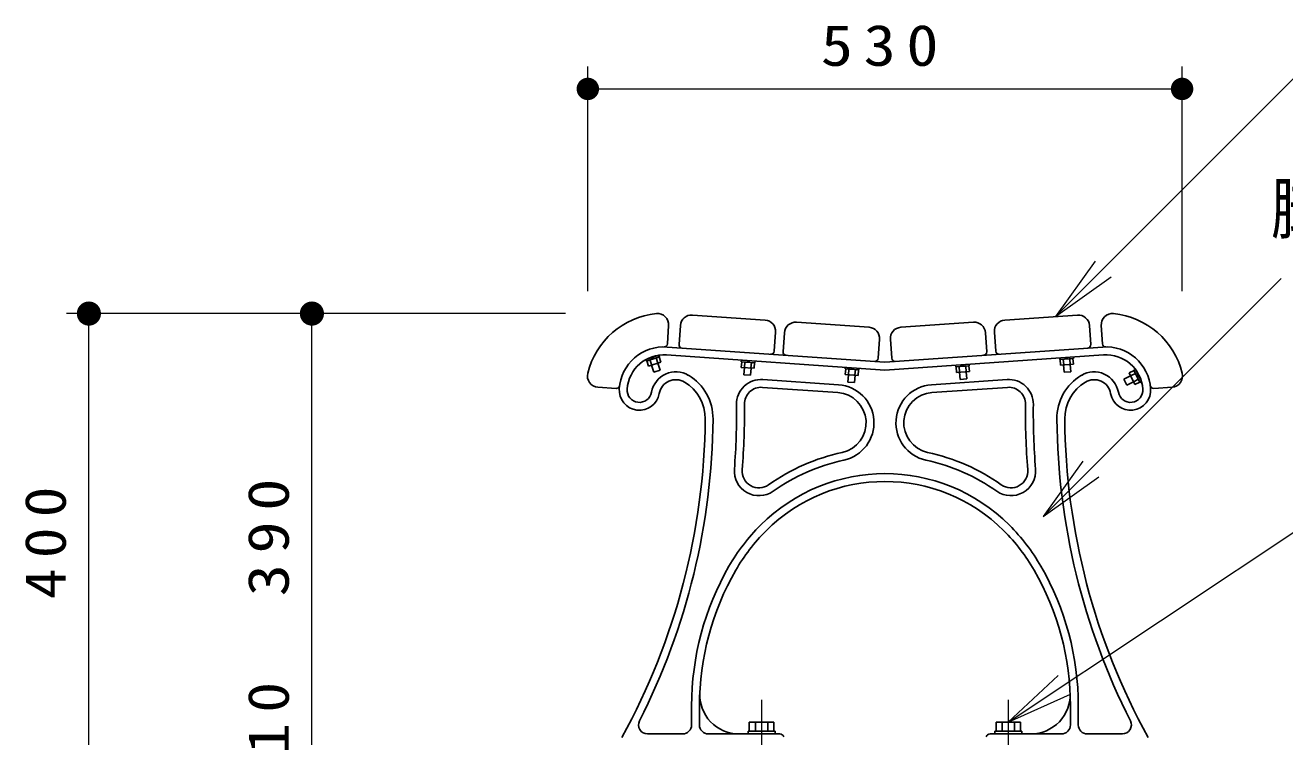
# Model space of a CAD drawing. Units: millimetres on the paper, scale 1:20. Extents: x -365 to 0, y -6 to 257.
# Drawn here: x -136.5 to -80.4, y 103.2 to 134.9 of the extents above; entities that cross this region are included whole.
import ezdxf

# ---------------------------------------------------------------- set-up
doc = ezdxf.new("R2010")
doc.units = ezdxf.units.MM
doc.linetypes.add('USER2', pattern=[6, 3, -1, 1, -1])
doc.layers.add('1_20', color=3, linetype='Continuous', lineweight=25)
doc.styles.add('ＭＳ ゴシック', font='')
doc.styles.get('ＭＳ ゴシック').set_extended_font_data('MS Gothic')

# ---------------------------------------------------------------- blocks, each defined once
blk = doc.blocks.new('open_arrow')
at = {"color": 0, "linetype": 'Continuous', "lineweight": -2}
blk.add_lwpolyline([(7.5, 1.25), (0, 0), (7.5, -1.25)], dxfattribs=at)
blk = doc.blocks.new('filled_dot')
at = {"color": 0, "linetype": 'Continuous', "lineweight": -2, "const_width": 1.25}
blk.add_lwpolyline([(-0.625, 0, 1), (0.625, 0, 1)], format="xyb", close=True, dxfattribs=at)

msp = doc.modelspace()

# ---------------------------------------------------------------- linework, layer by layer
at = {"layer": '1_20', "color": 7, "lineweight": 13}
for p, q in [((-111.433, 123.072), (-111.433, 133.086)), ((-84.933, 123.072), (-84.933, 133.086)), ((-111.433, 132.086), (-84.933, 132.086)), ((-90.576, 121.939), (-79.969, 132.545)), ((-91.124, 113.021), (-80.518, 123.628)), ((-112.433, 122.072), (-134.683, 122.072)), ((-133.683, 102.086), (-133.683, 122.072)), ((-123.738, 102.586), (-123.738, 122.072)), ((-92.683, 103.861), (-78.462, 113.324)), ((-123.738, 102.086), (-123.738, 106.252))]:
    msp.add_line(p, q, dxfattribs=at)
at = {"layer": '1_20'}
for p, q in [((-103.527, 121.782), (-106.77, 122.007)), ((-92.838, 121.782), (-89.596, 122.007)), ((-107.829, 121.537), (-107.886, 120.726)), ((-107.362, 120.694), (-107.303, 121.542)), ((-98.889, 121.459), (-102.131, 121.685)), ((-97.477, 121.459), (-94.235, 121.685)), ((-89.004, 120.694), (-89.063, 121.542)), ((-88.537, 121.537), (-88.48, 120.726)), ((-103.122, 120.4), (-103.063, 121.248)), ((-102.723, 120.372), (-102.664, 121.22)), ((-98.483, 120.078), (-98.424, 120.926)), ((-97.882, 120.078), (-97.941, 120.926)), ((-93.643, 120.372), (-93.702, 121.22)), ((-93.244, 120.4), (-93.302, 121.248)), ((-108.839, 120.027), (-108.261, 120.221)), ((-108.261, 120.221), (-108.237, 120.149)), ((-98.183, 119.556), (-107.921, 120.232)), ((-98.183, 119.907), (-107.897, 120.581)), ((-98.183, 119.907), (-88.469, 120.581)), ((-98.183, 119.556), (-88.444, 120.232)), ((-108.839, 120.027), (-108.815, 119.956)), ((-108.237, 120.149), (-108.816, 119.956)), ((-108.8, 119.961), (-108.721, 119.724)), ((-108.173, 119.907), (-108.721, 119.724)), ((-108.663, 120.007), (-108.584, 119.77)), ((-108.591, 120.11), (-108.548, 120.045)), ((-108.589, 119.768), (-108.486, 119.46)), ((-108.485, 120.066), (-108.528, 120.131)), ((-108.389, 120.098), (-108.31, 119.861)), ((-108.305, 119.863), (-108.202, 119.555)), ((-108.253, 120.144), (-108.173, 119.907)), ((-104.572, 119.924), (-104.59, 119.675)), ((-104.014, 119.635), (-104.59, 119.675)), ((-103.98, 119.883), (-104.589, 119.926)), ((-104.583, 120), (-104.588, 119.926)), ((-104.451, 119.665), (-104.474, 119.341)), ((-104.428, 119.914), (-104.446, 119.665)), ((-104.322, 119.982), (-104.307, 119.906)), ((-104.241, 119.901), (-104.256, 119.978)), ((-104.14, 119.894), (-104.158, 119.645)), ((-103.996, 119.884), (-104.014, 119.635)), ((-103.975, 119.958), (-103.98, 119.883)), ((-99.944, 119.678), (-99.95, 119.603)), ((-99.683, 119.66), (-99.669, 119.584)), ((-99.602, 119.579), (-99.617, 119.656)), ((-95.035, 119.775), (-95.029, 119.7)), ((-94.421, 119.742), (-95.029, 119.7)), ((-95.013, 119.701), (-94.996, 119.452)), ((-94.869, 119.711), (-94.852, 119.461)), ((-94.774, 119.793), (-94.748, 119.719)), ((-94.682, 119.724), (-94.707, 119.797)), ((-94.581, 119.731), (-94.564, 119.481)), ((-94.437, 119.741), (-94.42, 119.491)), ((-94.426, 119.817), (-94.421, 119.742)), ((-90.396, 120.097), (-90.391, 120.022)), ((-89.782, 120.064), (-90.391, 120.022)), ((-90.374, 120.023), (-90.357, 119.774)), ((-89.781, 119.814), (-90.357, 119.774)), ((-90.23, 120.033), (-90.213, 119.784)), ((-90.219, 119.783), (-90.196, 119.459)), ((-90.135, 120.115), (-90.109, 120.041)), ((-90.043, 120.046), (-90.068, 120.119)), ((-89.942, 120.053), (-89.925, 119.804)), ((-89.919, 119.804), (-89.897, 119.48)), ((-89.798, 120.063), (-89.781, 119.814)), ((-89.787, 120.139), (-89.782, 120.064)), ((-108.486, 119.46), (-108.202, 119.555)), ((-104.474, 119.341), (-104.174, 119.32)), ((-104.152, 119.645), (-104.174, 119.32)), ((-100.254, 118.898), (-103.625, 119.132)), ((-99.933, 119.602), (-99.951, 119.353)), ((-99.375, 119.313), (-99.951, 119.353)), ((-99.341, 119.561), (-99.95, 119.603)), ((-99.812, 119.343), (-99.835, 119.019)), ((-99.789, 119.592), (-99.807, 119.343)), ((-99.513, 119.323), (-99.536, 118.998)), ((-99.501, 119.572), (-99.519, 119.323)), ((-99.357, 119.562), (-99.375, 119.313)), ((-99.336, 119.636), (-99.341, 119.561)), ((-96.112, 118.898), (-92.74, 119.132)), ((-94.42, 119.491), (-94.996, 119.451)), ((-94.857, 119.461), (-94.835, 119.137)), ((-94.835, 119.137), (-94.536, 119.158)), ((-94.558, 119.482), (-94.536, 119.158)), ((-90.196, 119.459), (-89.897, 119.48)), ((-87.237, 119.299), (-87.528, 119.154)), ((-87.528, 119.154), (-87.394, 118.885)), ((-87.075, 119.534), (-87.299, 119.423)), ((-87.041, 118.906), (-87.299, 119.423)), ((-87.01, 119.405), (-87.234, 119.294)), ((-86.882, 119.147), (-87.105, 119.035)), ((-87.015, 119.583), (-87.082, 119.549)), ((-86.81, 119.003), (-87.082, 119.549)), ((-87.015, 119.583), (-86.743, 119.037)), ((-86.898, 119.348), (-86.956, 119.297)), ((-86.927, 119.237), (-86.869, 119.289)), ((-110.986, 118.792), (-110.175, 118.736)), ((-100.278, 118.549), (-103.65, 118.783)), ((-99.835, 119.019), (-99.536, 118.998)), ((-96.087, 118.549), (-92.716, 118.783)), ((-87.103, 119.03), (-87.394, 118.885)), ((-86.817, 119.018), (-87.041, 118.906)), ((-86.743, 119.037), (-86.81, 119.003)), ((-85.379, 118.792), (-86.191, 118.736)), ((-106.805, 104.586), (-106.805, 103.736)), ((-106.455, 104.586), (-106.455, 103.736)), ((-89.911, 104.586), (-89.911, 103.736)), ((-89.561, 104.586), (-89.561, 103.736)), ((-104.283, 103.336), (-104.283, 103.461)), ((-104.283, 103.461), (-103.083, 103.461)), ((-103.134, 103.861), (-104.231, 103.861)), ((-104.231, 103.461), (-104.231, 103.861)), ((-103.957, 103.461), (-103.957, 103.861)), ((-103.409, 103.461), (-103.409, 103.861)), ((-103.134, 103.461), (-103.134, 103.861)), ((-103.083, 103.336), (-103.083, 103.461)), ((-93.283, 103.336), (-93.283, 103.461)), ((-93.283, 103.461), (-92.083, 103.461)), ((-93.231, 103.461), (-93.231, 103.861)), ((-92.134, 103.861), (-93.231, 103.861)), ((-92.957, 103.461), (-92.957, 103.861)), ((-92.409, 103.461), (-92.409, 103.861)), ((-92.134, 103.461), (-92.134, 103.861)), ((-92.083, 103.336), (-92.083, 103.461)), ((-108.771, 103.336), (-107.205, 103.336)), ((-106.055, 103.336), (-102.868, 103.336)), ((-90.311, 103.336), (-93.498, 103.336)), ((-87.595, 103.336), (-89.161, 103.336))]:
    msp.add_line(p, q, dxfattribs=at)
at = {"layer": '1_20', "color": 7, "linetype": 'USER2', "lineweight": 13}
for p, q in [((-103.683, 104.861), (-103.683, 84.086)), ((-92.683, 104.861), (-92.683, 84.086))]:
    msp.add_line(p, q, dxfattribs=at)
at = {"layer": '1_20'}
for centre, radius, start, end in [((-108.036, 118.586), 3.5, 95.5938, 166.4057), ((-108.328, 121.572), 0.5, 355.9998, 95.5938), ((-106.804, 121.508), 0.5, 86.0286, 176.0286), ((-89.561, 121.508), 0.5, 3.9714, 93.9714), ((-88.038, 121.572), 0.5, 84.4062, 184.0002), ((-88.33, 118.586), 3.5, 13.5943, 84.4062), ((-103.562, 121.283), 0.5, 356.0286, 86.0286), ((-102.165, 121.186), 0.5, 86.0286, 176.0286), ((-98.923, 120.961), 0.5, 356.0286, 86.0286), ((-97.443, 120.961), 0.5, 93.9714, 183.9714), ((-94.2, 121.186), 0.5, 3.9714, 93.9714), ((-92.804, 121.283), 0.5, 93.9714, 183.9714), ((-108.036, 118.586), 2, 86.0286, 175.999), ((-108.036, 118.586), 1.65, 86.0286, 175.999), ((-108.036, 120.736), 0.15, 270.0003, 355.9996), ((-107.212, 120.684), 0.15, 176.0289, 266.0287), ((-103.272, 120.411), 0.15, 266.0286, 356.0288), ((-102.573, 120.362), 0.15, 176.0289, 266.0287), ((-93.792, 120.362), 0.15, 273.9713, 3.9712), ((-93.094, 120.411), 0.15, 183.9712, 273.9714), ((-89.153, 120.684), 0.15, 273.9713, 3.9712), ((-88.33, 120.736), 0.15, 184.0004, 269.9997), ((-88.33, 118.586), 2, 4.001, 93.9713), ((-88.33, 118.586), 1.65, 4.001, 93.9713), ((-98.633, 120.088), 0.15, 266.0286, 356.0288), ((-97.733, 120.088), 0.15, 183.9712, 273.9714), ((-110.952, 119.291), 0.5, 166.4057, 265.9997), ((-107.508, 118.376), 1.1, 58.9999, 169.9991), ((-107.508, 118.376), 0.75, 58.9999, 169.9991), ((-108.1, 117.391), 2.25, 359.495, 58.9999), ((-103.702, 118.035), 1.1, 86.0286, 180.6987), ((-92.664, 118.035), 1.1, 359.3013, 93.9713), ((-88.266, 117.391), 2.25, 121, 180.505), ((-88.858, 118.376), 1.1, 10.0009, 121), ((-88.858, 118.376), 0.75, 10.0009, 121), ((-85.414, 119.291), 0.5, 274.0003, 13.5943), ((-110.165, 118.885), 0.15, 265.9996, 351.999), ((-109.133, 118.663), 0.9, 175.999, 349.999), ((-109.133, 118.663), 0.55, 175.999, 349.999), ((-108.1, 117.391), 1.9, 359.495, 58.9999), ((-103.702, 118.035), 0.75, 86.0286, 180.6987), ((-100.372, 117.202), 1.35, 282.2101, 86.0286), ((-100.372, 117.202), 1.7, 282.2101, 86.0286), ((-95.994, 117.202), 1.7, 93.9714, 257.7899), ((-95.994, 117.202), 1.35, 93.9714, 257.7899), ((-92.664, 118.035), 0.75, 359.3013, 93.9713), ((-88.266, 117.391), 1.9, 121, 180.505), ((-87.233, 118.663), 0.9, 190.001, 4.001), ((-87.233, 118.663), 0.55, 190.001, 4.001), ((-86.201, 118.885), 0.15, 188.001, 274.0004), ((-136.199, 117.638), 31.4, 355.4394, 0.6988), ((-136.199, 117.638), 31.75, 355.4394, 0.6988), ((-60.167, 117.638), 31.75, 179.3012, 184.5606), ((-60.167, 117.638), 31.4, 179.3012, 184.5606), ((-136.199, 117.638), 30, 331.1853, 359.4949), ((-136.199, 117.638), 30.35, 333.1213, 359.4949), ((-60.167, 117.638), 30.35, 180.5051, 206.8786), ((-60.167, 117.638), 30, 180.5051, 208.8147), ((-98.183, 107.086), 9, 102.2101, 125.1922), ((-98.183, 107.086), 9, 54.8078, 77.7898), ((-98.183, 107.086), 8.65, 102.2101, 125.1922), ((-98.183, 107.086), 8.65, 54.8078, 77.7898), ((-103.802, 115.054), 1.1, 175.4394, 305.1922), ((-103.802, 115.054), 0.75, 175.4394, 305.1922), ((-98.183, 107.086), 7.85, 45, 135), ((-92.564, 115.054), 1.1, 234.8078, 4.5605), ((-92.564, 115.054), 0.75, 234.8078, 4.5605), ((-98.183, 107.086), 7.5, 45, 135), ((-97.483, 106.386), 8.84, 135, 150.0001), ((-97.483, 106.386), 8.49, 135, 150.0001), ((-98.883, 106.386), 8.49, 29.9999, 44.9999), ((-98.883, 106.386), 8.84, 29.9999, 44.9999), ((-94.365, 104.586), 12.44, 150.0001, 180), ((-102.001, 104.586), 12.44, 0, 29.9999), ((-94.365, 104.586), 12.09, 150.0001, 180), ((-102.001, 104.586), 12.09, 0, 29.9999), ((-104.693, 105.086), 1.75, 177.2284, 270), ((-91.673, 105.086), 1.75, 270, 2.7716), ((-108.771, 103.736), 0.4, 153.1214, 270), ((-107.205, 103.736), 0.4, 270, 0), ((-106.055, 103.736), 0.4, 180, 270), ((-90.311, 103.736), 0.4, 270, 0), ((-89.161, 103.736), 0.4, 180, 270), ((-87.595, 103.736), 0.4, 270, 26.8786), ((-102.868, 103.161), 0.175, 15, 90), ((-93.498, 103.161), 0.175, 90, 165)]:
    msp.add_arc(centre, radius, start, end, dxfattribs=at)

# ---------------------------------------------------------------- block references
at = {"layer": '1_20', "color": 7, "lineweight": 13, "xscale": 0.4, "yscale": 0.4}
msp.add_blockref('filled_dot', (-111.433, 132.086), dxfattribs=at)
at = {"layer": '1_20', "color": 7, "lineweight": 13}
for name, p, xscale, yscale, rotation in [('filled_dot', (-84.933, 132.086), 0.4, 0.4, 180), ('open_arrow', (-90.576, 121.939), 0.4, 0.4, 45), ('filled_dot', (-133.683, 122.072), 0.431, 0.431, 270), ('filled_dot', (-123.738, 122.072), 0.431, 0.431, 270), ('open_arrow', (-91.124, 113.021), 0.4, 0.4, 45), ('open_arrow', (-92.683, 103.861), 0.4, 0.4, 33.6)]:
    msp.add_blockref(name, p, dxfattribs=dict(at, xscale=xscale, yscale=yscale, rotation=rotation))

# ---------------------------------------------------------------- texts
at = {"layer": '1_20', "color": 7, "style": 'ＭＳ ゴシック'}
for s, insert, char_height, attachment_point in [('\\T1.33;\\W1.15;530', (-98.183, 133.086), 1.833, 8), ('\\T1.5;\\W0.9;脚：鋳鉄\u3000FC\\~200', (-80.974, 126.628), 2.199, 4)]:
    msp.add_mtext(s, dxfattribs=dict(at, insert=insert, char_height=char_height, attachment_point=attachment_point))
at = {"layer": '1_20', "color": 7, "char_height": 1.833, "attachment_point": 8, "rotation": 90, "style": 'ＭＳ ゴシック'}
for s, insert in [('\\T1.33;\\W1.1;400', (-134.683, 112.079)), ('\\T1.33;\\W1.15;390', (-124.738, 112.329)), ('\\T1.34;\\W1.1;10', (-124.738, 104.283))]:
    msp.add_mtext(s, dxfattribs=dict(at, insert=insert))

doc.saveas('drawing.dxf')
